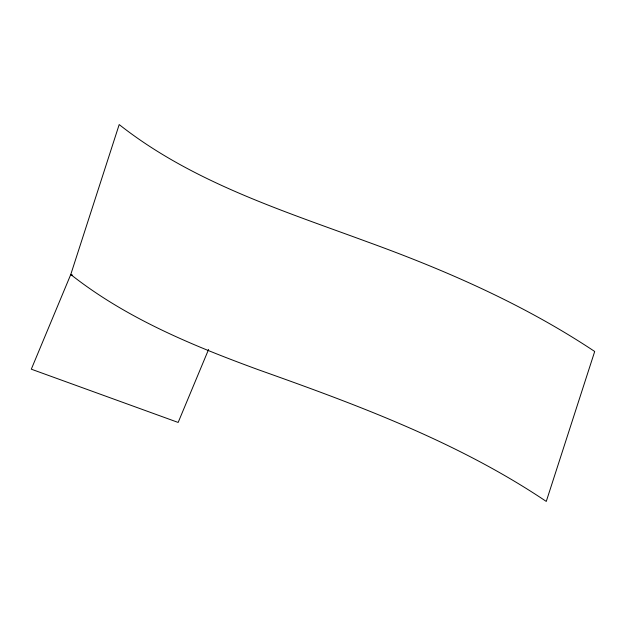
<?xml version="1.0" encoding="UTF-8"?>
<svg xmlns="http://www.w3.org/2000/svg" width="626" height="626" viewBox="0 0 626 626"><rect width="100%" height="100%" fill="white"/><g stroke="black" fill="none" stroke-linecap="round" stroke-linejoin="round"><path stroke-width="0.94" d="M208.607 349.41L178.16 422.44L31.3 369.183L70.761 274.517L119.19 124.574C191.892 181.916 281.497 210.219 367.149 241.785C446.432 270.518 524.291 304.635 594.7 351.483L546.271 501.426C458.115 442.206 357.915 405.108 258.475 369.77C192.518 345.599 126.374 318.376 70.761 274.517L72.6 275.182"/></g></svg>
